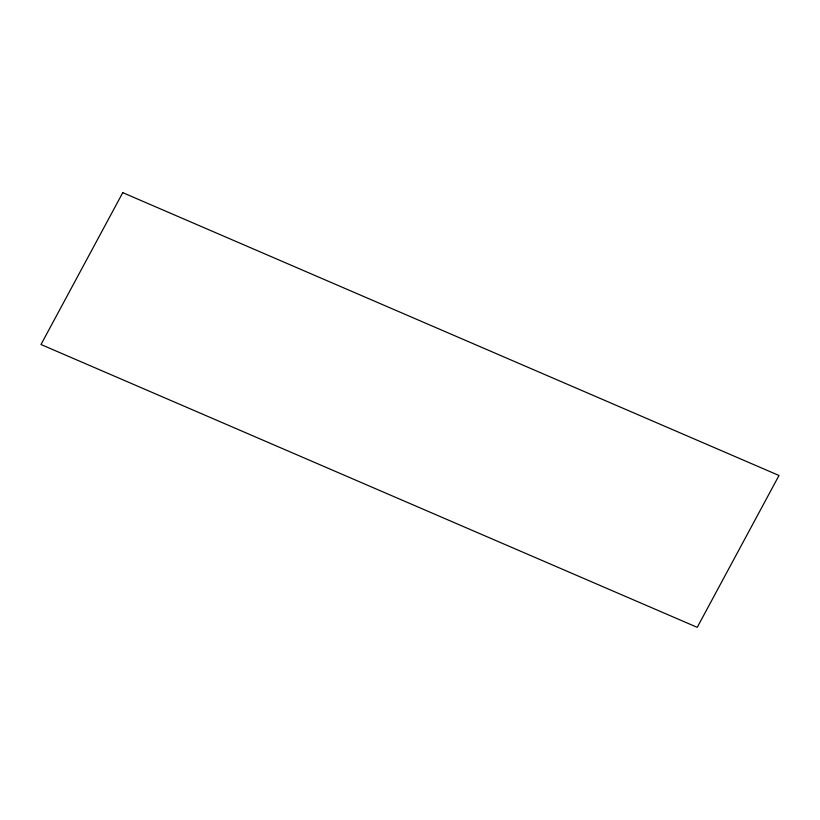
<?xml version="1.0" encoding="UTF-8"?>
<svg xmlns="http://www.w3.org/2000/svg" width="820" height="820" viewBox="0 0 820 820"><rect width="100%" height="100%" fill="white"/><g stroke="black" fill="none" stroke-linecap="round" stroke-linejoin="round"><path stroke-width="1.23" d="M122.764 192.659L41 344.513L697.236 627.341L779 475.487L122.764 192.659"/></g></svg>
